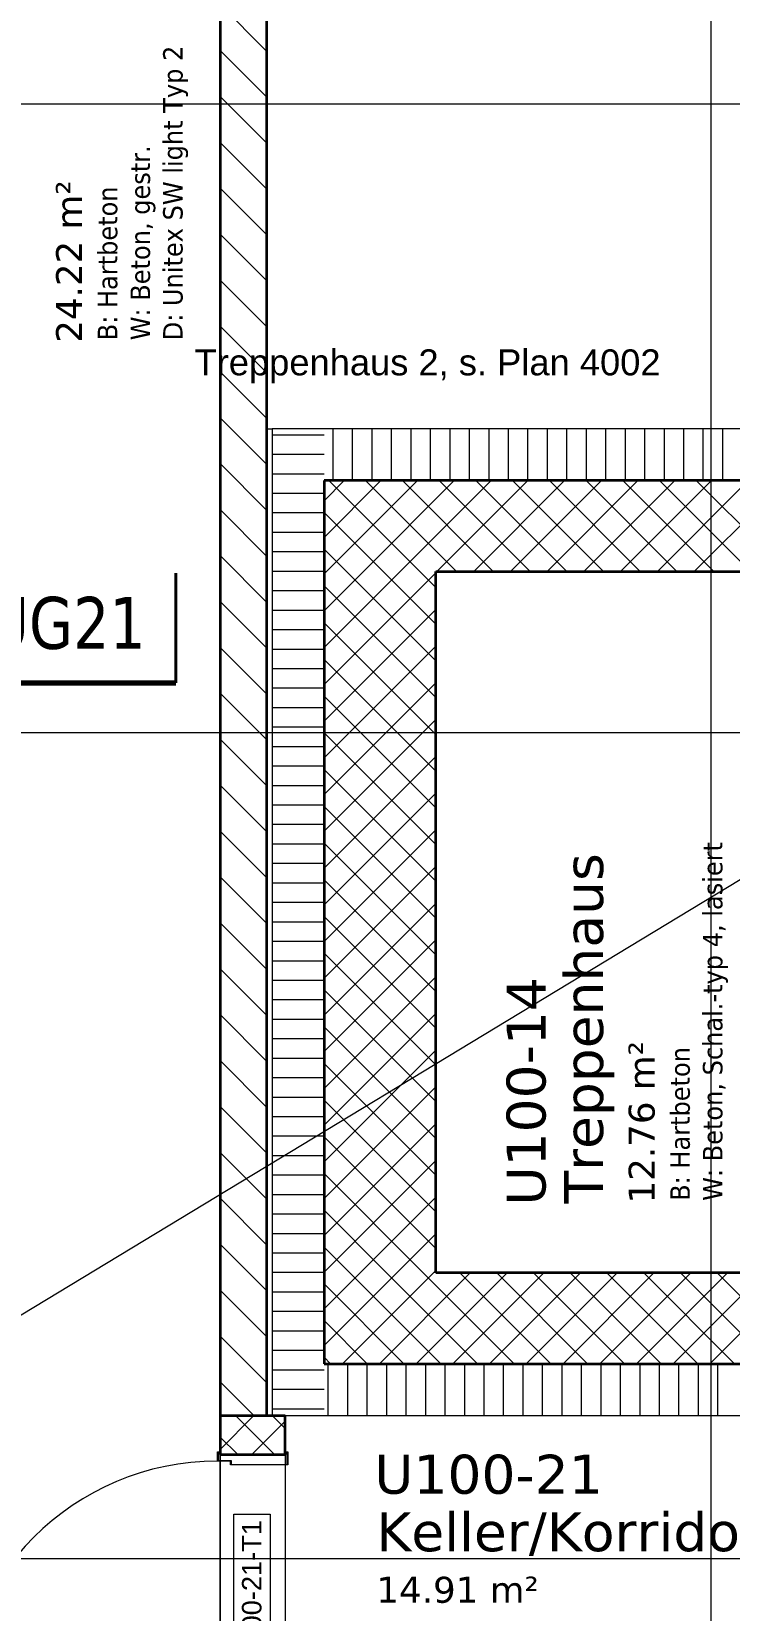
# Model space of a CAD drawing. Extents: x -1907 to 937, y -179 to 966.
# Drawn here: x -321.2 to -267.5, y 402.8 to 524.3 of the extents above; entities that cross this region are included whole.
import ezdxf
from ezdxf.lldxf.tags import DXFTag

# ---------------------------------------------------------------- set-up
doc = ezdxf.new("R2010")
doc.units = 0
doc.layers.get('0').update_dxf_attribs({"lineweight": 13})
for name, color, linetype, lineweight in [('A-____-NOTE-TEXT', 7, 'Continuous', 9), ('A-AREA-____-IDEN', 7, 'Continuous', 5), ('A-DETL-____-HDLN', 7, '_Verdeckte Linien_', 9), ('A-DETL-GENF-HDLN', 7, '_Verdeckte Linien_', 9), ('A-DOOR-____-IDEN', 7, 'Continuous', 5), ('A-DOOR-____-OTLN', 7, 'Continuous', 9), ('A-DOOR-FRAM-MCUT', 7, 'Continuous', 9), ('A-DOOR-OPNG-OTLN', 7, 'Continuous', 9), ('A-FLOR-____-OTLN', 7, 'Continuous', 9), ('A-WALL-____-MCUT', 7, 'Continuous', 35), ('A-WALL-____-PATT', 7, 'Continuous', 35), ('S-GRID-____-OTLN', 7, 'Continuous', 5), ('S-STRS-____-MBND', 7, '_Strichpunkt - Fein', 9)]:
    doc.layers.add(name, color=color, linetype=linetype, lineweight=lineweight)
doc.layers.add('G-____-____-SYMB', color=7, linetype='Strichpunkt - Weit', lineweight=5, true_color=0x008080)
doc.styles.get("Standard").update_dxf_attribs({"font": 'arial.ttf'})
tags = doc.linetypes.add('_Rasterlinie_', pattern=[0.375, 0.2, -0.05, 0.075, -0.05]).pattern_tags.tags
tags[10:11] = [DXFTag(74, 4), DXFTag(75, 0), DXFTag(340, '0'), DXFTag(46, 1.0), DXFTag(50, 0.0), DXFTag(44, 0.0), DXFTag(45, 0.0)]
tags[8:9] = [DXFTag(74, 4), DXFTag(75, 0), DXFTag(340, '0'), DXFTag(46, 1.0), DXFTag(50, 0.0), DXFTag(44, 0.0), DXFTag(45, 0.0)]
tags[6:7] = [DXFTag(74, 4), DXFTag(75, 0), DXFTag(340, '0'), DXFTag(46, 1.0), DXFTag(50, 0.0), DXFTag(44, 0.0), DXFTag(45, 0.0)]
tags[4:5] = [DXFTag(74, 4), DXFTag(75, 0), DXFTag(340, '0'), DXFTag(46, 1.0), DXFTag(50, 0.0), DXFTag(44, 0.0), DXFTag(45, 0.0)]
tags = doc.linetypes.add('_Schnittlinie_', pattern=[0.3, 0.15, -0.05, 0.05, -0.05]).pattern_tags.tags
tags[10:11] = [DXFTag(74, 4), DXFTag(75, 0), DXFTag(340, '0'), DXFTag(46, 1.0), DXFTag(50, 0.0), DXFTag(44, 0.0), DXFTag(45, 0.0)]
tags[8:9] = [DXFTag(74, 4), DXFTag(75, 0), DXFTag(340, '0'), DXFTag(46, 1.0), DXFTag(50, 0.0), DXFTag(44, 0.0), DXFTag(45, 0.0)]
tags[6:7] = [DXFTag(74, 4), DXFTag(75, 0), DXFTag(340, '0'), DXFTag(46, 1.0), DXFTag(50, 0.0), DXFTag(44, 0.0), DXFTag(45, 0.0)]
tags[4:5] = [DXFTag(74, 4), DXFTag(75, 0), DXFTag(340, '0'), DXFTag(46, 1.0), DXFTag(50, 0.0), DXFTag(44, 0.0), DXFTag(45, 0.0)]
tags = doc.linetypes.add('_Strichpunkt - Fein', pattern=[0.2, 0.1, -0.05, 0, -0.05]).pattern_tags.tags
tags[10:11] = [DXFTag(74, 4), DXFTag(75, 0), DXFTag(340, '0'), DXFTag(46, 1.0), DXFTag(50, 0.0), DXFTag(44, 0.0), DXFTag(45, 0.0)]
tags[8:9] = [DXFTag(74, 4), DXFTag(75, 0), DXFTag(340, '0'), DXFTag(46, 1.0), DXFTag(50, 0.0), DXFTag(44, 0.0), DXFTag(45, 0.0)]
tags[6:7] = [DXFTag(74, 4), DXFTag(75, 0), DXFTag(340, '0'), DXFTag(46, 1.0), DXFTag(50, 0.0), DXFTag(44, 0.0), DXFTag(45, 0.0)]
tags[4:5] = [DXFTag(74, 4), DXFTag(75, 0), DXFTag(340, '0'), DXFTag(46, 1.0), DXFTag(50, 0.0), DXFTag(44, 0.0), DXFTag(45, 0.0)]
tags = doc.linetypes.add('_Verdeckte Linien_', pattern=[0.15, 0.1, -0.05]).pattern_tags.tags
tags[6:7] = [DXFTag(74, 4), DXFTag(75, 0), DXFTag(340, '0'), DXFTag(46, 1.0), DXFTag(50, 0.0), DXFTag(44, 0.0), DXFTag(45, 0.0)]
tags[4:5] = [DXFTag(74, 4), DXFTag(75, 0), DXFTag(340, '0'), DXFTag(46, 1.0), DXFTag(50, 0.0), DXFTag(44, 0.0), DXFTag(45, 0.0)]
tags = doc.linetypes.add('Grundrissdarstellung Sturz', pattern=[0.25, 0.15, -0.05, 0, -0.05]).pattern_tags.tags
tags[10:11] = [DXFTag(74, 4), DXFTag(75, 0), DXFTag(340, '0'), DXFTag(46, 1.0), DXFTag(50, 0.0), DXFTag(44, 0.0), DXFTag(45, 0.0)]
tags[8:9] = [DXFTag(74, 4), DXFTag(75, 0), DXFTag(340, '0'), DXFTag(46, 1.0), DXFTag(50, 0.0), DXFTag(44, 0.0), DXFTag(45, 0.0)]
tags[6:7] = [DXFTag(74, 4), DXFTag(75, 0), DXFTag(340, '0'), DXFTag(46, 1.0), DXFTag(50, 0.0), DXFTag(44, 0.0), DXFTag(45, 0.0)]
tags[4:5] = [DXFTag(74, 4), DXFTag(75, 0), DXFTag(340, '0'), DXFTag(46, 1.0), DXFTag(50, 0.0), DXFTag(44, 0.0), DXFTag(45, 0.0)]
tags = doc.linetypes.add('Strichpunkt - Weit', pattern=[0.5, 0.2, -0.15, 0, -0.15]).pattern_tags.tags
tags[10:11] = [DXFTag(74, 4), DXFTag(75, 0), DXFTag(340, '0'), DXFTag(46, 1.0), DXFTag(50, 0.0), DXFTag(44, 0.0), DXFTag(45, 0.0)]
tags[8:9] = [DXFTag(74, 4), DXFTag(75, 0), DXFTag(340, '0'), DXFTag(46, 1.0), DXFTag(50, 0.0), DXFTag(44, 0.0), DXFTag(45, 0.0)]
tags[6:7] = [DXFTag(74, 4), DXFTag(75, 0), DXFTag(340, '0'), DXFTag(46, 1.0), DXFTag(50, 0.0), DXFTag(44, 0.0), DXFTag(45, 0.0)]
tags[4:5] = [DXFTag(74, 4), DXFTag(75, 0), DXFTag(340, '0'), DXFTag(46, 1.0), DXFTag(50, 0.0), DXFTag(44, 0.0), DXFTag(45, 0.0)]

# ---------------------------------------------------------------- blocks, each defined once
blk = doc.blocks.new('Referenz-A0UJ2810XE', base_point=(-1920.13, -159.41))
at = {"layer": 'A-DETL-____-HDLN', "color": 0, "linetype": '_Verdeckte Linien_', "ltscale": 0.13}
blk.add_line((-168.06, 518.75), (-537.76, 518.75), dxfattribs=at)
at = {"layer": 'A-DETL-GENF-HDLN', "color": 0, "linetype": '_Verdeckte Linien_', "ltscale": 0.13}
blk.add_line((-168.06, 518.75), (-537.76, 294.75), dxfattribs=at)
at = {"layer": 'A-DOOR-____-IDEN', "color": 0, "linetype": 'Continuous', "ltscale": 0.13}
for p, q in [((-305.6, 398.33), (-305.6, 410.17)), ((-305.6, 410.17), (-302.82, 410.17)), ((-302.82, 410.17), (-302.82, 398.33))]:
    blk.add_line(p, q, dxfattribs=at)
at = {"layer": 'A-DOOR-____-OTLN', "color": 0, "linetype": 'Grundrissdarstellung Sturz', "ltscale": 0.13}
for p, q in [((-306.66, 414.75), (-306.66, 393.75)), ((-301.66, 414.75), (-301.66, 393.75))]:
    blk.add_line(p, q, dxfattribs=at)
at = {"layer": 'A-DOOR-FRAM-MCUT', "color": 0, "linetype": 'Continuous', "ltscale": 0.13}
for p, q in [((-306.86, 414.95), (-306.66, 414.95)), ((-306.86, 414.25), (-306.86, 414.95)), ((-306.82, 414.91), (-306.82, 414.29)), ((-306.66, 414.91), (-306.82, 414.91)), ((-306.66, 414.95), (-306.66, 414.91)), ((-301.66, 414.95), (-301.46, 414.95)), ((-301.66, 414.91), (-301.66, 414.95)), ((-301.5, 414.91), (-301.66, 414.91)), ((-301.5, 413.99), (-301.5, 414.91)), ((-301.46, 414.95), (-301.46, 413.95)), ((-305.86, 414.25), (-306.86, 414.25)), ((-306.82, 414.29), (-305.82, 414.29)), ((-305.86, 413.95), (-305.86, 414.25)), ((-301.46, 413.95), (-305.86, 413.95)), ((-305.82, 414.29), (-305.82, 413.99)), ((-305.82, 413.99), (-301.5, 413.99))]:
    blk.add_line(p, q, dxfattribs=at)
at = {"layer": 'A-DOOR-OPNG-OTLN', "color": 0, "linetype": 'Continuous', "ltscale": 0.13}
blk.add_ellipse((-306.86, 394.25), major_axis=(0, 20), ratio=1, start_param=0, end_param=1.570796, dxfattribs=at)
at = {"layer": 'A-FLOR-____-OTLN', "color": 0, "linetype": 'Continuous', "ltscale": 0.13}
for p, q in [((-303.06, 493.75), (-302.66, 493.75)), ((-306.66, 414.29), (-306.66, 414.75)), ((-301.66, 414.75), (-301.66, 413.99)), ((-306.66, 394.25), (-306.66, 414.25)), ((-301.66, 413.95), (-301.66, 394.55))]:
    blk.add_line(p, q, dxfattribs=at)
at = {"layer": 'A-WALL-____-MCUT', "color": 0, "linetype": 'Continuous', "ltscale": 0.35}
for p, q in [((-306.66, 536.75), (-306.66, 414.75)), ((-303.06, 417.75), (-303.06, 533.15)), ((-225.26, 489.75), (-298.66, 489.75)), ((-298.66, 489.75), (-298.66, 421.75)), ((-290.06, 482.75), (-222.86, 482.75)), ((-290.06, 428.75), (-290.06, 482.75)), ((-195.56, 428.75), (-290.06, 428.75)), ((-298.66, 421.75), (-196.06, 421.75)), ((-306.66, 417.75), (-301.66, 417.75)), ((-301.66, 414.75), (-301.66, 417.75)), ((-306.66, 414.75), (-301.66, 414.75))]:
    blk.add_line(p, q, dxfattribs=at)
at = {"layer": 'A-WALL-____-MCUT', "color": 0, "linetype": 'Continuous', "lineweight": 9, "ltscale": 0.13}
for p, q in [((-302.66, 493.75), (-302.66, 417.75)), ((-229.26, 493.75), (-302.66, 493.75)), ((-301.66, 417.75), (-196.06, 417.75))]:
    blk.add_line(p, q, dxfattribs=at)
at = {"layer": 'A-WALL-____-PATT', "color": 0, "linetype": 'Continuous', "lineweight": 9, "ltscale": 0.13}
for p, q in [((-306.66, 526.41), (-303.06, 522.81)), ((-306.66, 522.88), (-303.06, 519.28)), ((-306.66, 519.34), (-303.06, 515.74)), ((-306.66, 515.8), (-303.06, 512.2)), ((-306.66, 512.27), (-303.06, 508.67)), ((-306.66, 508.73), (-303.06, 505.13)), ((-306.66, 505.2), (-303.06, 501.6)), ((-306.66, 501.66), (-303.06, 498.06)), ((-306.66, 498.13), (-303.06, 494.53)), ((-306.66, 494.59), (-303.06, 490.99)), ((-297.96, 489.75), (-297.96, 493.75)), ((-296.46, 489.75), (-296.46, 493.75)), ((-294.96, 489.75), (-294.96, 493.75)), ((-293.46, 489.75), (-293.46, 493.75)), ((-291.96, 489.75), (-291.96, 493.75)), ((-290.46, 489.75), (-290.46, 493.75)), ((-288.96, 489.75), (-288.96, 493.75)), ((-287.46, 489.75), (-287.46, 493.75)), ((-285.96, 489.75), (-285.96, 493.75)), ((-284.46, 489.75), (-284.46, 493.75)), ((-282.96, 489.75), (-282.96, 493.75)), ((-281.46, 489.75), (-281.46, 493.75)), ((-279.96, 489.75), (-279.96, 493.75)), ((-278.46, 489.75), (-278.46, 493.75)), ((-276.96, 489.75), (-276.96, 493.75)), ((-275.46, 489.75), (-275.46, 493.75)), ((-273.96, 489.75), (-273.96, 493.75)), ((-272.46, 489.75), (-272.46, 493.75)), ((-270.96, 489.75), (-270.96, 493.75)), ((-269.46, 489.75), (-269.46, 493.75)), ((-267.96, 489.75), (-267.96, 493.75)), ((-298.66, 493.26), (-302.66, 493.26)), ((-298.66, 491.76), (-302.66, 491.76)), ((-306.66, 491.06), (-303.06, 487.46)), ((-298.66, 490.26), (-302.66, 490.26)), ((-298.66, 488.2), (-297.11, 489.75)), ((-298.66, 485.37), (-294.29, 489.75)), ((-298.46, 482.75), (-291.46, 489.75)), ((-291.28, 482.75), (-298.28, 489.75)), ((-295.63, 482.75), (-288.63, 489.75)), ((-288.46, 482.75), (-295.46, 489.75)), ((-292.8, 482.75), (-285.8, 489.75)), ((-285.63, 482.75), (-292.63, 489.75)), ((-289.97, 482.75), (-282.97, 489.75)), ((-282.8, 482.75), (-289.8, 489.75)), ((-287.14, 482.75), (-280.14, 489.75)), ((-279.97, 482.75), (-286.97, 489.75)), ((-284.31, 482.75), (-277.31, 489.75)), ((-277.14, 482.75), (-284.14, 489.75)), ((-281.49, 482.75), (-274.49, 489.75)), ((-274.31, 482.75), (-281.31, 489.75)), ((-278.66, 482.75), (-271.66, 489.75)), ((-271.49, 482.75), (-278.49, 489.75)), ((-275.83, 482.75), (-268.83, 489.75)), ((-268.66, 482.75), (-275.66, 489.75)), ((-273, 482.75), (-266, 489.75)), ((-265.83, 482.75), (-272.83, 489.75)), ((-270.17, 482.75), (-263.17, 489.75)), ((-263, 482.75), (-270, 489.75)), ((-298.66, 488.76), (-302.66, 488.76)), ((-306.66, 487.52), (-303.06, 483.92)), ((-298.66, 487.26), (-302.66, 487.26)), ((-294.11, 482.75), (-298.66, 487.3)), ((-298.66, 485.76), (-302.66, 485.76)), ((-306.66, 483.98), (-303.06, 480.38)), ((-298.66, 484.26), (-302.66, 484.26)), ((-296.94, 482.75), (-298.66, 484.47)), ((-298.66, 482.76), (-302.66, 482.76)), ((-298.66, 482.55), (-298.46, 482.75)), ((-298.66, 479.72), (-295.63, 482.75)), ((-298.66, 476.89), (-292.8, 482.75)), ((-290.06, 475.87), (-296.94, 482.75)), ((-290.06, 478.7), (-294.11, 482.75)), ((-290.06, 481.53), (-291.28, 482.75)), ((-298.66, 474.06), (-290.06, 482.66)), ((-290.06, 473.04), (-298.66, 481.64)), ((-306.66, 480.45), (-303.06, 476.85)), ((-298.66, 481.26), (-302.66, 481.26)), ((-298.66, 479.76), (-302.66, 479.76)), ((-298.66, 471.23), (-290.06, 479.83)), ((-298.66, 478.26), (-302.66, 478.26)), ((-290.06, 470.21), (-298.66, 478.81)), ((-306.66, 476.91), (-303.06, 473.31)), ((-298.66, 476.76), (-302.66, 476.76)), ((-298.66, 468.4), (-290.06, 477)), ((-290.06, 467.38), (-298.66, 475.98)), ((-298.66, 475.26), (-302.66, 475.26)), ((-298.66, 465.57), (-290.06, 474.17)), ((-306.66, 473.38), (-303.06, 469.78)), ((-298.66, 473.76), (-302.66, 473.76)), ((-290.06, 464.56), (-298.66, 473.16)), ((-298.66, 472.26), (-302.66, 472.26)), ((-298.66, 470.76), (-302.66, 470.76)), ((-298.66, 462.75), (-290.06, 471.35)), ((-306.66, 469.84), (-303.06, 466.24)), ((-290.06, 461.73), (-298.66, 470.33)), ((-298.66, 469.26), (-302.66, 469.26)), ((-298.66, 459.92), (-290.06, 468.52)), ((-298.66, 467.76), (-302.66, 467.76)), ((-290.06, 458.9), (-298.66, 467.5)), ((-306.66, 466.31), (-303.06, 462.71)), ((-298.66, 466.26), (-302.66, 466.26)), ((-298.66, 457.09), (-290.06, 465.69)), ((-298.66, 464.76), (-302.66, 464.76)), ((-290.06, 456.07), (-298.66, 464.67)), ((-298.66, 463.26), (-302.66, 463.26)), ((-306.66, 462.77), (-303.06, 459.17)), ((-298.66, 454.26), (-290.06, 462.86)), ((-298.66, 461.76), (-302.66, 461.76)), ((-290.06, 453.24), (-298.66, 461.84)), ((-298.66, 460.26), (-302.66, 460.26)), ((-298.66, 451.43), (-290.06, 460.03)), ((-306.66, 459.24), (-303.06, 455.64)), ((-298.66, 458.76), (-302.66, 458.76)), ((-290.06, 450.41), (-298.66, 459.01)), ((-298.66, 457.26), (-302.66, 457.26)), ((-298.66, 448.6), (-290.06, 457.2)), ((-290.06, 447.59), (-298.66, 456.19)), ((-306.66, 455.7), (-303.06, 452.1)), ((-298.66, 455.76), (-302.66, 455.76)), ((-298.66, 454.26), (-302.66, 454.26)), ((-298.66, 445.78), (-290.06, 454.38)), ((-298.66, 452.76), (-302.66, 452.76)), ((-290.06, 444.76), (-298.66, 453.36)), ((-306.66, 452.16), (-303.06, 448.56)), ((-298.66, 451.26), (-302.66, 451.26)), ((-298.66, 442.95), (-290.06, 451.55)), ((-290.06, 441.93), (-298.66, 450.53)), ((-298.66, 449.76), (-302.66, 449.76)), ((-298.66, 440.12), (-290.06, 448.72)), ((-306.66, 448.63), (-303.06, 445.03)), ((-298.66, 448.26), (-302.66, 448.26)), ((-290.06, 439.1), (-298.66, 447.7)), ((-298.66, 446.76), (-302.66, 446.76)), ((-306.66, 445.09), (-303.06, 441.49)), ((-298.66, 445.26), (-302.66, 445.26)), ((-298.66, 437.29), (-290.06, 445.89)), ((-290.06, 436.27), (-298.66, 444.87)), ((-298.66, 443.76), (-302.66, 443.76)), ((-298.66, 434.46), (-290.06, 443.06)), ((-306.66, 441.56), (-303.06, 437.96)), ((-298.66, 442.26), (-302.66, 442.26)), ((-290.06, 433.44), (-298.66, 442.04)), ((-298.66, 440.76), (-302.66, 440.76)), ((-298.66, 431.63), (-290.06, 440.23)), ((-298.66, 439.26), (-302.66, 439.26)), ((-290.06, 430.62), (-298.66, 439.22)), ((-306.66, 438.02), (-303.06, 434.42)), ((-298.66, 437.76), (-302.66, 437.76)), ((-298.66, 428.81), (-290.06, 437.41)), ((-298.66, 436.26), (-302.66, 436.26)), ((-291.02, 428.75), (-298.66, 436.39)), ((-306.66, 434.49), (-303.06, 430.89)), ((-298.66, 434.76), (-302.66, 434.76)), ((-295.89, 428.75), (-290.06, 434.58)), ((-298.66, 433.26), (-302.66, 433.26)), ((-293.85, 428.75), (-298.66, 433.56)), ((-298.66, 431.76), (-302.66, 431.76)), ((-293.06, 428.75), (-290.06, 431.75)), ((-306.66, 430.95), (-303.06, 427.35)), ((-296.68, 428.75), (-298.66, 430.73)), ((-298.66, 430.26), (-302.66, 430.26)), ((-298.66, 428.76), (-302.66, 428.76)), ((-298.66, 425.98), (-295.89, 428.75)), ((-298.66, 423.15), (-293.06, 428.75)), ((-297.23, 421.75), (-290.23, 428.75)), ((-289.68, 421.75), (-296.68, 428.75)), ((-294.4, 421.75), (-287.4, 428.75)), ((-286.85, 421.75), (-293.85, 428.75)), ((-291.57, 421.75), (-284.57, 428.75)), ((-284.02, 421.75), (-291.02, 428.75)), ((-290.23, 428.75), (-290.06, 428.92)), ((-288.75, 421.75), (-281.75, 428.75)), ((-281.2, 421.75), (-288.2, 428.75)), ((-285.92, 421.75), (-278.92, 428.75)), ((-278.37, 421.75), (-285.37, 428.75)), ((-283.09, 421.75), (-276.09, 428.75)), ((-275.54, 421.75), (-282.54, 428.75)), ((-280.26, 421.75), (-273.26, 428.75)), ((-272.71, 421.75), (-279.71, 428.75)), ((-277.43, 421.75), (-270.43, 428.75)), ((-269.88, 421.75), (-276.88, 428.75)), ((-274.6, 421.75), (-267.6, 428.75)), ((-267.05, 421.75), (-274.05, 428.75)), ((-271.78, 421.75), (-264.78, 428.75)), ((-264.23, 421.75), (-271.23, 428.75)), ((-268.95, 421.75), (-261.95, 428.75)), ((-261.4, 421.75), (-268.4, 428.75)), ((-306.66, 427.42), (-303.06, 423.82)), ((-298.66, 427.26), (-302.66, 427.26)), ((-292.51, 421.75), (-298.66, 427.9)), ((-298.66, 425.76), (-302.66, 425.76)), ((-295.34, 421.75), (-298.66, 425.07)), ((-306.66, 423.88), (-303.06, 420.28)), ((-298.66, 424.26), (-302.66, 424.26)), ((-298.66, 422.76), (-302.66, 422.76)), ((-298.17, 421.75), (-298.66, 422.24)), ((-298.66, 421.26), (-302.66, 421.26)), ((-298.36, 421.75), (-298.36, 417.75)), ((-296.86, 421.75), (-296.86, 417.75)), ((-295.36, 421.75), (-295.36, 417.75)), ((-293.86, 421.75), (-293.86, 417.75)), ((-292.36, 421.75), (-292.36, 417.75)), ((-290.86, 421.75), (-290.86, 417.75)), ((-289.36, 421.75), (-289.36, 417.75)), ((-287.86, 421.75), (-287.86, 417.75)), ((-286.36, 421.75), (-286.36, 417.75)), ((-284.86, 421.75), (-284.86, 417.75)), ((-283.36, 421.75), (-283.36, 417.75)), ((-281.86, 421.75), (-281.86, 417.75)), ((-280.36, 421.75), (-280.36, 417.75)), ((-278.86, 421.75), (-278.86, 417.75)), ((-277.36, 421.75), (-277.36, 417.75)), ((-275.86, 421.75), (-275.86, 417.75)), ((-274.36, 421.75), (-274.36, 417.75)), ((-272.86, 421.75), (-272.86, 417.75)), ((-271.36, 421.75), (-271.36, 417.75)), ((-269.86, 421.75), (-269.86, 417.75)), ((-268.36, 421.75), (-268.36, 417.75)), ((-306.66, 420.35), (-304.07, 417.75)), ((-298.66, 419.76), (-302.66, 419.76)), ((-298.66, 418.26), (-302.66, 418.26)), ((-306.66, 415.15), (-304.06, 417.75)), ((-302.48, 414.75), (-305.48, 417.75)), ((-304.23, 414.75), (-301.66, 417.32)), ((-301.66, 416.76), (-302.65, 417.75)), ((-305.31, 414.75), (-306.66, 416.1))]:
    blk.add_line(p, q, dxfattribs=at)
at = {"layer": 'G-____-____-SYMB', "color": 0, "linetype": 'Continuous', "lineweight": 40, "ltscale": 0.4}
blk.add_line((-310.07, 482.62), (-310.07, 474.19), dxfattribs=at)
at = {"layer": 'G-____-____-SYMB', "color": 0, "linetype": '_Schnittlinie_', "lineweight": 70, "ltscale": 0.7}
blk.add_line((-328.93, 474.19), (-310.07, 474.19), dxfattribs=at)
at = {"layer": 'S-GRID-____-OTLN', "color": 0, "linetype": '_Rasterlinie_', "ltscale": 0.13}
for p, q in [((-268.86, 186.65), (-268.86, 950.47)), ((-944.26, 470.35), (300.93, 470.35)), ((-944.26, 406.75), (300.93, 406.75))]:
    blk.add_line(p, q, dxfattribs=at)
at = {"layer": 'S-STRS-____-MBND', "color": 0, "linetype": '_Strichpunkt - Fein', "ltscale": 0.13}
for p, q in [((-290.06, 482.75), (-290.06, 428.75)), ((-265.16, 482.75), (-290.06, 482.75)), ((-290.06, 428.75), (-265.16, 428.75))]:
    blk.add_line(p, q, dxfattribs=at)
at = {"layer": 'A-____-NOTE-TEXT', "color": 0, "linetype": 'Continuous', "lineweight": 5, "ltscale": 0.13, "insert": (-308.63, 499.86), "char_height": 2, "attachment_point": 1}
blk.add_mtext('{\\fArial;Treppenhaus 2, s. Plan 4002}', dxfattribs=at)
at = {"layer": 'A-AREA-____-IDEN', "color": 0, "linetype": 'Continuous', "ltscale": 0.13, "attachment_point": 1, "rotation": 90}
for s, insert, char_height in [('{\\W0.9;\\fVerdana;D: Unitex SW light Typ 2}', (-311.05, 500.56), 1.5), ('{\\W0.9;\\fVerdana;W: Beton, gestr.}', (-313.56, 500.56), 1.5), ('{\\fVerdana;24.22 m²}', (-319.29, 500.37), 2), ('{\\W0.9;\\fVerdana;B: Hartbeton}', (-316.08, 500.56), 1.5), ('{\\fVerdana;Treppenhaus}', (-280.18, 434.08), 3), ('{\\W0.9;\\fVerdana;W: Beton, Schal.-typ 4, lasiert}', (-269.49, 434.29), 1.5), ('{\\fVerdana;U100-14}', (-284.61, 433.93), 3), ('{\\fVerdana;12.76 m²}', (-275.21, 434.09), 2), ('{\\W0.9;\\fVerdana;B: Hartbeton}', (-272, 434.29), 1.5)]:
    blk.add_mtext(s, dxfattribs=dict(at, insert=insert, char_height=char_height))
at = {"layer": 'A-AREA-____-IDEN', "color": 0, "linetype": 'Continuous', "ltscale": 0.13, "attachment_point": 1}
for s, insert, char_height in [('{\\fVerdana;U100-21}', (-294.79, 414.74), 3), ('{\\fVerdana;Keller/Korridor}', (-294.64, 410.31), 3), ('{\\fVerdana;14.91 m²}', (-294.63, 405.34), 2)]:
    blk.add_mtext(s, dxfattribs=dict(at, insert=insert, char_height=char_height))
at = {"layer": 'A-DOOR-____-IDEN', "color": 0, "linetype": 'Continuous', "ltscale": 0.13, "insert": (-304.98, 398.53), "char_height": 1.5, "attachment_point": 1, "rotation": 90}
blk.add_mtext('{\\fArial;U100-21-T1}', dxfattribs=at)
at = {"layer": 'G-____-____-SYMB', "color": 0, "linetype": 'Continuous', "ltscale": 0.13, "insert": (-324.59, 480.8), "char_height": 4, "attachment_point": 1}
blk.add_mtext('{\\W0.8;\\fVerdana;UG21}', dxfattribs=at)

msp = doc.modelspace()

# ---------------------------------------------------------------- block references
at = {"color": 9, "lineweight": 25, "ltscale": 0.25, "true_color": 0xc0c0c0}
msp.add_blockref('Referenz-A0UJ2810XE', (-1920.13, -159.41), dxfattribs=at)

doc.saveas('drawing.dxf')
